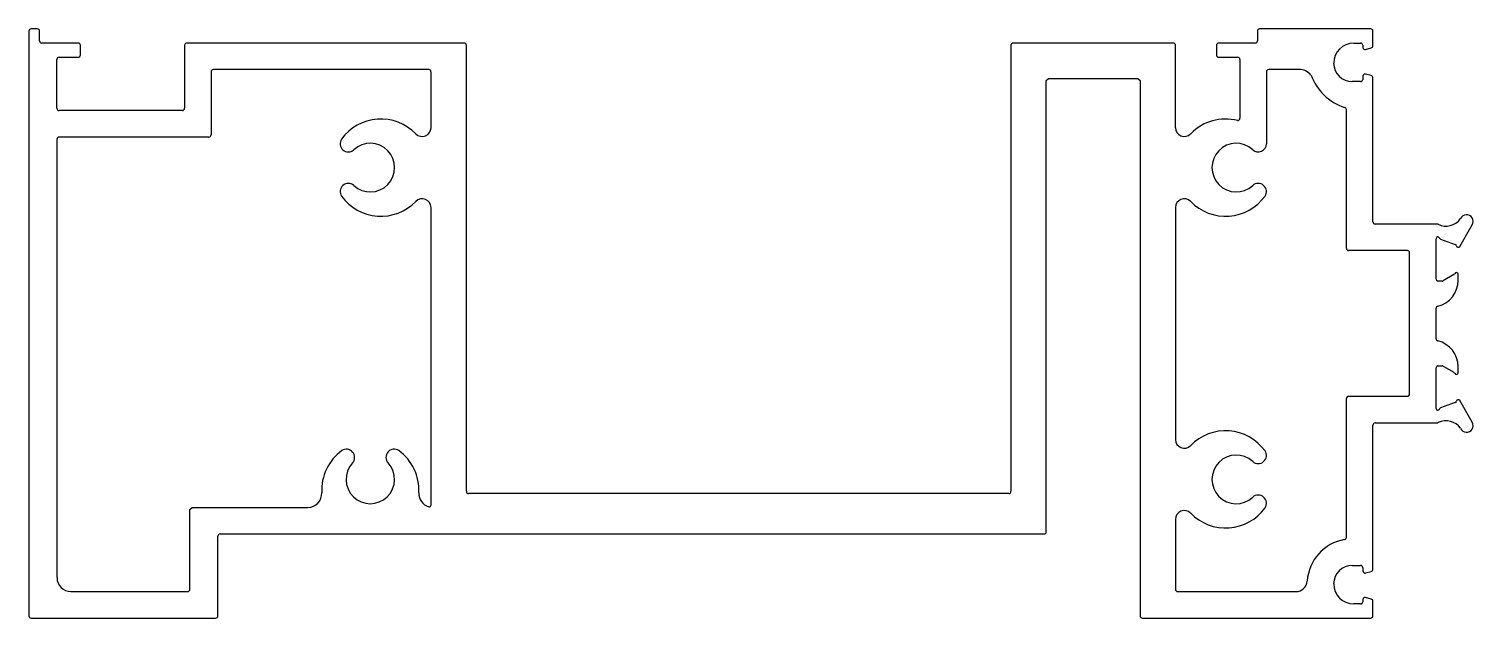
# Model space of a CAD drawing. Extents: x -77 to 87, y 2 to 68.
import ezdxf

# ---------------------------------------------------------------- set-up
doc = ezdxf.new("R2010")
doc.units = 0
doc.layers.add('CLIP', color=4, linetype='CONTINUOUS')

msp = doc.modelspace()

# ---------------------------------------------------------------- linework, layer by layer
at = {"layer": 'CLIP', "color": 7}
for p, q in [((-76.98, 67.98), (-76.98, 1.81)), ((-76.03, 68.24), (-76.73, 68.24)), ((-75.78, 66.89), (-75.78, 67.99)), ((62.09, 67.99), (62.09, 66.89)), ((74.92, 68.24), (62.34, 68.24)), ((75.17, 66.33), (75.17, 67.99)), ((-71.41, 66.64), (-75.53, 66.64)), ((-71.15, 65.29), (-71.15, 66.38)), ((-59.35, 66.38), (-59.35, 59.25)), ((-27.71, 66.64), (-59.1, 66.64)), ((-27.46, 15.91), (-27.46, 66.39)), ((34.2, 66.38), (34.2, 15.91)), ((52.57, 66.64), (34.45, 66.64)), ((52.82, 57.06), (52.82, 66.38)), ((57.45, 66.38), (57.45, 65.29)), ((61.84, 66.64), (57.71, 66.64)), ((73.01, 66.64), (73.78, 66.64)), ((74.03, 66.39), (74.03, 66.15)), ((74.35, 65.91), (74.98, 66.09)), ((-73.81, 59.25), (-73.81, 64.79)), ((-73.56, 65.04), (-71.41, 65.04)), ((57.71, 65.04), (59.86, 65.04)), ((60.11, 64.79), (60.11, 58.12)), ((-56.35, 63.38), (-56.35, 56.25)), ((-31.71, 63.64), (-56.1, 63.64)), ((-31.46, 57.06), (-31.46, 63.39)), ((38.2, 62.39), (38.45, 62.64)), ((38.2, 11.34), (38.2, 62.39)), ((38.45, 62.64), (48.57, 62.64)), ((48.57, 62.64), (48.82, 62.39)), ((48.82, 62.39), (48.82, 1.81)), ((63.11, 63.39), (63.11, 55.24)), ((66.81, 63.64), (63.36, 63.64)), ((73.78, 62.28), (72.83, 62.28)), ((74.03, 62.89), (74.03, 62.53)), ((74.98, 62.95), (74.35, 63.13)), ((75.17, 46.41), (75.17, 62.71)), ((-59.61, 58.99), (-73.55, 58.99)), ((72.17, 43.41), (72.17, 59.11)), ((-73.81, 55.74), (-73.81, 6.14)), ((-56.61, 55.99), (-73.56, 55.99)), ((-31.46, 14.4), (-31.46, 48.02)), ((52.82, 48.02), (52.82, 21.78)), ((82.43, 46.16), (75.42, 46.16)), ((85, 43.63), (86.41, 46.07)), ((82.32, 39.9), (82.32, 44.5)), ((82.82, 44.46), (84.5, 43.85)), ((79.07, 43.16), (72.42, 43.16)), ((79.32, 26.91), (79.32, 42.91)), ((83.02, 39.7), (82.52, 39.7)), ((84.34, 40.43), (83.12, 39.73)), ((84.82, 39.78), (84.82, 40.47)), ((82.32, 33.18), (82.32, 36.62)), ((82.32, 25.3), (82.32, 29.9)), ((82.52, 30.1), (83.02, 30.1)), ((83.12, 30.08), (84.34, 29.38)), ((84.82, 29.33), (84.82, 30.02)), ((72.17, 10.69), (72.17, 26.41)), ((72.42, 26.66), (79.07, 26.66)), ((86.41, 23.73), (85, 26.17)), ((84.5, 25.95), (82.82, 25.34)), ((75.17, 7.09), (75.17, 23.41)), ((75.42, 23.66), (82.46, 23.66)), ((33.95, 15.66), (-27.21, 15.66)), ((-58.76, 13.84), (-58.51, 14.09)), ((-58.76, 4.81), (-58.76, 13.84)), ((-58.51, 14.09), (-45.4, 14.09)), ((52.82, 12.74), (52.82, 4.81)), ((-55.59, 1.81), (-55.59, 10.84)), ((-55.34, 11.09), (37.95, 11.09)), ((72.83, 7.52), (73.78, 7.52)), ((74.03, 7.27), (74.03, 6.91)), ((74.35, 6.67), (74.99, 6.85)), ((-72.23, 4.56), (-59.01, 4.56)), ((53.07, 4.56), (66.45, 4.56)), ((74.03, 3.65), (74.03, 3.41)), ((74.98, 3.71), (74.35, 3.9)), ((75.17, 1.81), (75.17, 3.47)), ((73.78, 3.16), (73.01, 3.16)), ((-76.73, 1.56), (-55.84, 1.56)), ((49.07, 1.56), (74.92, 1.56))]:
    msp.add_line(p, q, dxfattribs=at)
for centre, radius, start, end in [((-76.73, 67.98), 0.254, 90, 180), ((-76.03, 67.99), 0.25, 0, 90), ((62.34, 67.99), 0.25, 90, 180), ((74.92, 67.99), 0.25, 0, 90), ((-75.53, 66.89), 0.25, 180, 270), ((-71.41, 66.38), 0.254, 360, 90), ((-59.1, 66.38), 0.254, 90, 180), ((-27.71, 66.39), 0.25, 0, 90), ((34.45, 66.38), 0.254, 90, 180), ((52.57, 66.38), 0.254, 360, 90), ((57.71, 66.38), 0.254, 90, 180), ((61.84, 66.89), 0.25, 270, 0), ((73.01, 64.35), 2.28, 90, 180), ((73.78, 66.39), 0.25, 360, 90), ((74.28, 66.15), 0.254, 180, 286.1443), ((74.91, 66.33), 0.254, 286.1443, 0), ((-73.56, 64.79), 0.25, 90, 180), ((-71.41, 65.29), 0.254, 270, 0), ((57.71, 65.29), 0.254, 180, 270), ((59.86, 64.79), 0.25, 0, 90), ((72.83, 64.39), 2.11, 180.9111, 270), ((-56.1, 63.38), 0.254, 90, 180), ((-31.71, 63.39), 0.249, 359.9305, 90.1678), ((63.36, 63.39), 0.25, 90, 180), ((66.84, 61.94), 1.7, 39.0015, 91.1598), ((73.84, 65.11), 6.05, 200.278, 251.9123), ((73.78, 62.53), 0.25, 270, 0), ((74.28, 62.89), 0.254, 73.8557, 180), ((74.91, 62.71), 0.254, 360, 73.8557), ((-73.55, 59.25), 0.254, 180, 270), ((-59.61, 59.25), 0.254, 270, 0), ((71.92, 59.11), 0.25, 360, 80.1474), ((-37.13, 52.54), 5.5, 44.048, 144.1068), ((58.5, 52.54), 5.5, 75.6743, 135.952), ((59.86, 58.12), 0.254, 270, 0), ((-73.56, 55.74), 0.25, 90, 180), ((-56.61, 56.25), 0.254, 270, 360), ((-40.82, 55.24), 0.926, 145.8928, 312.416), ((-32.46, 57.06), 1, 224.048, 0), ((53.82, 57.06), 1, 180, 315.9519), ((-38.33, 52.54), 2.75, 227.3187, 132.6813), ((59.7, 52.54), 2.75, 47.3187, 312.6813), ((62.19, 55.24), 0.926, 227.584, 0), ((-40.82, 49.83), 0.926, 47.584, 214.1072), ((62.19, 49.83), 0.926, 325.8928, 132.416), ((-37.13, 52.54), 5.5, 215.8932, 315.952), ((58.5, 52.54), 5.5, 224.048, 324.1068), ((-32.46, 48.02), 1, 360, 135.952), ((53.82, 48.02), 1, 44.0481, 180), ((75.42, 46.41), 0.25, 180, 270), ((82.43, 45.91), 0.25, 63.128, 90), ((83.45, 47.92), 2, 243.128, 324.8875), ((85.77, 46.45), 0.75, 330, 155.025), ((82.52, 44.5), 0.2, 22.3472, 180), ((82.89, 44.65), 0.203, 202.3472, 250), ((72.42, 43.41), 0.25, 180, 270), ((79.07, 42.91), 0.25, 0, 90), ((84.43, 43.66), 0.203, 10.2629, 70), ((84.83, 43.73), 0.2, 190.2629, 330), ((82.52, 39.9), 0.2, 180, 270), ((81.82, 39.78), 3, 283.3424, 359.9999), ((83.02, 39.9), 0.203, 270, 300), ((84.23, 40.6), 0.203, 300, 341.2375), ((84.62, 40.47), 0.2, 0, 161.2375), ((82.57, 36.62), 0.25, 103.3424, 180), ((82.57, 33.18), 0.25, 180, 256.6576), ((81.82, 30.02), 3, 0.0001, 76.6576), ((82.52, 29.9), 0.2, 90, 180), ((83.02, 29.9), 0.203, 60, 90), ((84.23, 29.2), 0.203, 18.7625, 60), ((84.62, 29.33), 0.2, 198.7625, 0), ((72.42, 26.41), 0.25, 90, 180), ((79.07, 26.91), 0.25, 270, 360), ((84.83, 26.07), 0.2, 30, 169.7371), ((82.52, 25.3), 0.2, 180, 337.6528), ((82.89, 25.15), 0.203, 110, 157.6528), ((84.43, 26.14), 0.203, 290, 349.7371), ((75.42, 23.41), 0.25, 90, 180), ((82.46, 23.91), 0.254, 270.0003, 296.1148), ((83.45, 21.89), 2, 35.1125, 116.1145), ((85.77, 23.35), 0.75, 204.975, 30), ((53.82, 21.78), 1, 180, 315.9519), ((58.5, 17.26), 5.5, 35.8932, 135.952), ((-38.33, 16.06), 5.5, 125.8932, 183.2428), ((-41.04, 19.75), 0.926, 317.584, 124.1072), ((-35.63, 19.75), 0.926, 55.8928, 222.416), ((-38.33, 16.06), 5.5, 356.7572, 54.1068), ((59.7, 17.26), 2.75, 47.3187, 312.6813), ((62.19, 19.97), 0.926, 227.584, 34.1072), ((-38.33, 17.26), 2.75, 137.3187, 42.6813), ((-45.4, 15.66), 1.57, 270, 3.2428), ((-31.27, 15.66), 1.57, 176.7572, 253.7182), ((-27.21, 15.91), 0.25, 180, 270), ((33.95, 15.91), 0.25, 270, 0), ((62.19, 14.56), 0.926, 325.8928, 132.416), ((-31.71, 14.4), 0.25, 270, 0), ((53.82, 12.74), 1, 44.0481, 180), ((58.5, 17.26), 5.5, 224.048, 324.1068), ((-55.34, 10.84), 0.25, 90, 180), ((37.95, 11.34), 0.25, 270, 0), ((72.83, 5.42), 5.11, 99.8526, 176.0737), ((71.92, 10.69), 0.25, 279.8526, 360), ((72.83, 5.42), 2.11, 90, 179.0889), ((73.78, 7.27), 0.25, 360, 90), ((74.28, 6.91), 0.254, 180, 286.1443), ((74.92, 7.09), 0.25, 286.1443, 0), ((-72.23, 6.14), 1.57, 180, 270), ((66.45, 5.85), 1.29, 270, 356.0737), ((73.01, 5.45), 2.28, 180, 270), ((-59.01, 4.81), 0.25, 270, 360), ((53.07, 4.81), 0.25, 180, 270), ((73.78, 3.41), 0.25, 270, 0), ((74.28, 3.65), 0.254, 73.8557, 180), ((74.91, 3.47), 0.254, 360, 73.8557), ((-76.73, 1.81), 0.25, 180, 270), ((-55.84, 1.81), 0.25, 270, 0), ((49.07, 1.81), 0.25, 180, 270), ((74.92, 1.81), 0.25, 270, 0)]:
    msp.add_arc(centre, radius, start, end, dxfattribs=at)

doc.saveas('drawing.dxf')
